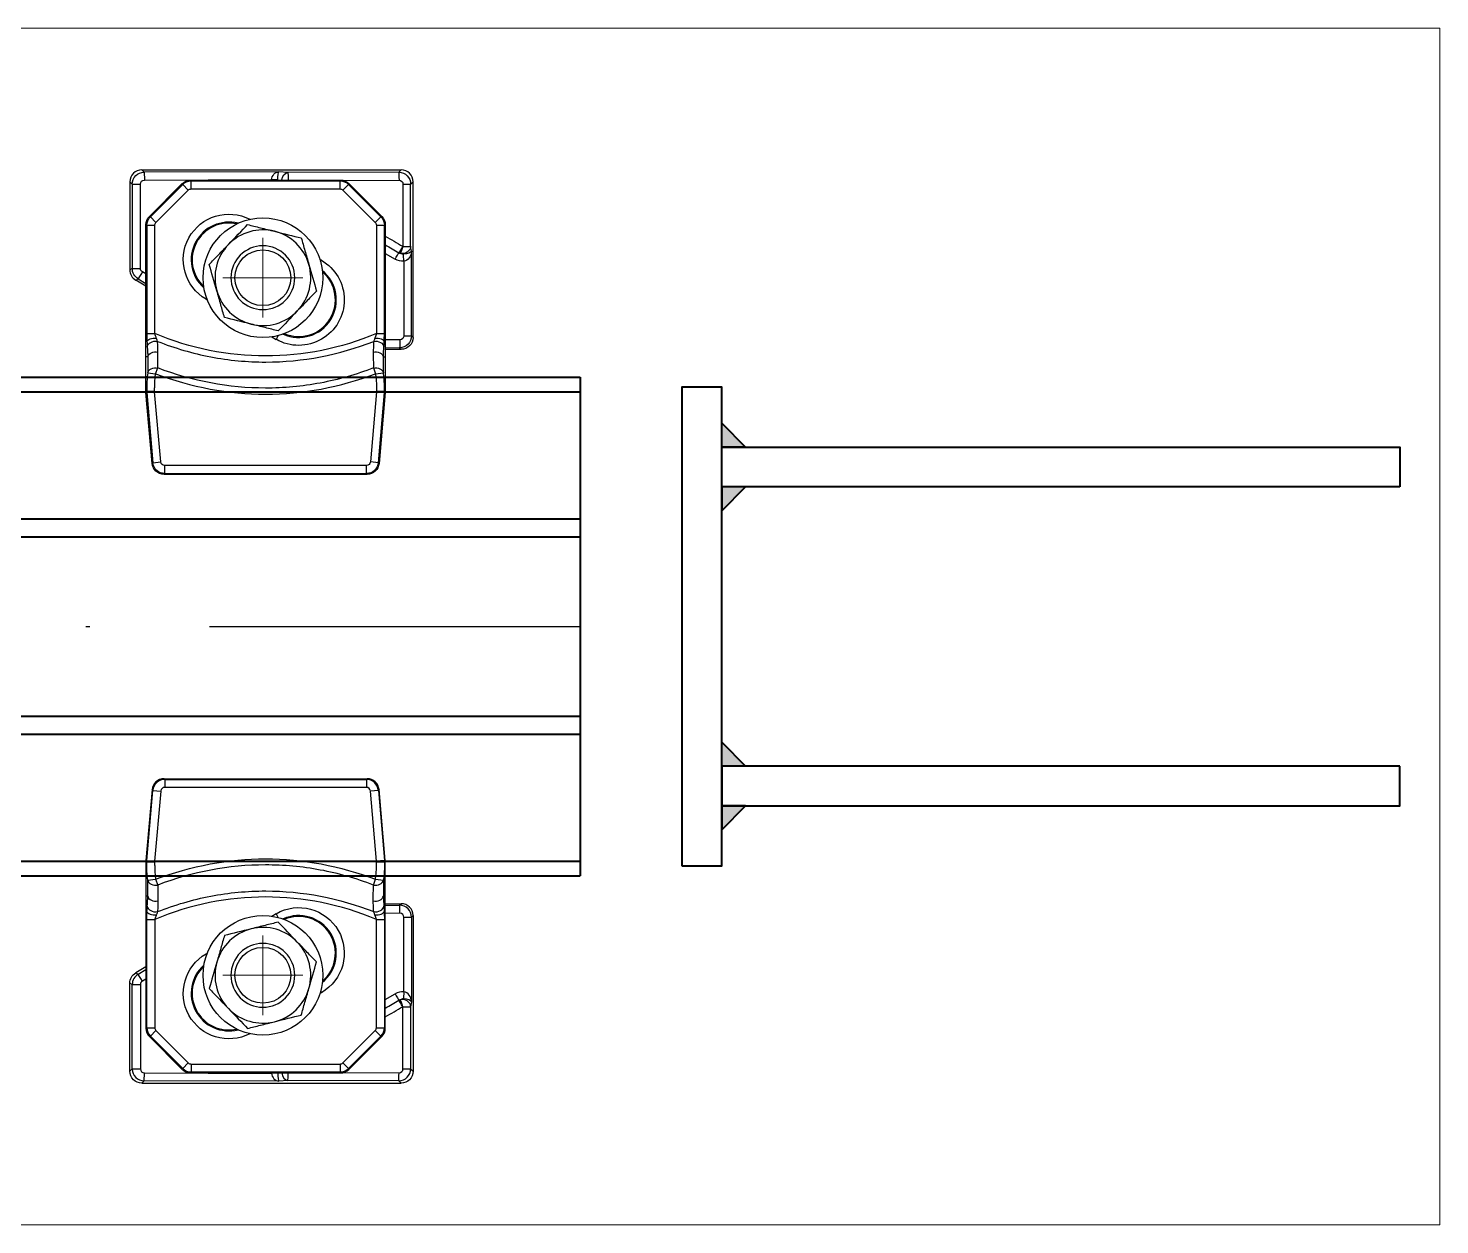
# Model space of a CAD drawing. Header units: centimetres. Extents: x 470464 to 524273, y 49611 to 59074.
# Drawn here: x 489214.36 to 489249.75, y 53542.56 to 53572.56 of the extents above; entities that cross this region are included whole.
import ezdxf

# ---------------------------------------------------------------- set-up
doc = ezdxf.new("R2010")
doc.units = ezdxf.units.CM
doc.header["$MEASUREMENT"] = 0
for name, pattern in [('1244_Aselsan_MIUM_3000$0$ACAD_ISO10W100', [18, 12, -3, 0, -3]), ('ACAD_ISO08W100', [36, 24, -3, 6, -3]), ('CHAIN', [0.3543, 0.2362, -0.0295, 0.0591, -0.0295]), ('XKITLINE00', [0])]:
    doc.linetypes.add(name, pattern=pattern)
for name, color, linetype, lineweight in [('1', 7, 'Continuous', 25), ('AAA_EKSEN', 1, 'ACAD_ISO08W100', 9), ('S-COLS-CONC', 4, 'Continuous', 40)]:
    doc.layers.add(name, color=color, linetype=linetype, lineweight=lineweight)

# ---------------------------------------------------------------- blocks, each defined once
blk = doc.blocks.new('K')
at = {"layer": 'S-COLS-CONC'}
h = blk.add_hatch(color=2, dxfattribs=at)
h.dxf.hatch_style = 1
h.paths.add_polyline_path([(489231.746, 45062.663), (489232.346, 45062.063), (489231.746, 45062.063)])
h = blk.add_hatch(color=2, dxfattribs=at)
h.dxf.hatch_style = 1
h.paths.add_polyline_path([(489232.346, 45061.063), (489231.746, 45061.063), (489231.746, 45060.463)])
h = blk.add_hatch(color=2, dxfattribs=at)
h.dxf.hatch_style = 1
h.paths.add_polyline_path([(489231.746, 45054.663), (489232.346, 45054.063), (489231.746, 45054.063)])
h = blk.add_hatch(color=2, dxfattribs=at)
h.dxf.hatch_style = 1
h.paths.add_polyline_path([(489232.346, 45053.063), (489231.746, 45053.063), (489231.746, 45052.463)])
at = {"color": 2, "linetype": 'XKITLINE00', "lineweight": 0}
for p, q in [((489199.746, 45072.563), (489249.746, 45072.563)), ((489249.746, 45072.563), (489249.746, 45042.563)), ((489199.746, 45042.563), (489249.746, 45042.563)), ((489249.746, 45042.563), (489249.746, 45042.563))]:
    blk.add_line(p, q, dxfattribs=at)
at = {"color": 2, "linetype": '1244_Aselsan_MIUM_3000$0$ACAD_ISO10W100'}
for p, q in [((489128.412, 45057.563), (489228.2, 45057.563)), ((489249.746, 45057.563), (489249.746, 45057.563))]:
    blk.add_line(p, q, dxfattribs=at)
at = {"layer": '1', "color": 2, "linetype": 'Continuous'}
for p, q in [((489217.211, 45069.013), (489223.713, 45069.013)), ((489217.269, 45068.955), (489217.211, 45069.013)), ((489220.645, 45068.965), (489217.269, 45068.955)), ((489220.873, 45068.942), (489220.645, 45068.965)), ((489223.651, 45068.951), (489220.873, 45068.942)), ((489223.713, 45069.013), (489223.651, 45068.951)), ((489216.912, 45068.714), (489216.97, 45068.655)), ((489216.912, 45068.714), (489216.912, 45066.504)), ((489216.97, 45068.655), (489216.971, 45066.538)), ((489217.177, 45066.539), (489217.176, 45068.656)), ((489217.276, 45068.756), (489220.463, 45068.766)), ((489217.402, 45067.843), (489218.226, 45068.668)), ((489218.236, 45068.645), (489217.425, 45067.833)), ((489218.226, 45068.668), (489218.236, 45068.645)), ((489218.377, 45068.504), (489218.236, 45068.645)), ((489218.447, 45068.732), (489218.438, 45068.755)), ((489218.438, 45068.755), (489222.19, 45068.755)), ((489222.181, 45068.732), (489218.447, 45068.732)), ((489218.447, 45068.533), (489218.447, 45068.732)), ((489222.19, 45068.755), (489222.181, 45068.732)), ((489222.181, 45068.533), (489222.181, 45068.732)), ((489222.251, 45068.504), (489222.392, 45068.645)), ((489222.259, 45068.747), (489223.658, 45068.752)), ((489222.392, 45068.645), (489222.402, 45068.668)), ((489223.203, 45067.833), (489222.392, 45068.645)), ((489222.402, 45068.668), (489223.226, 45067.843)), ((489223.758, 45068.652), (489223.758, 45067.094)), ((489223.758, 45068.652), (489223.95, 45068.652)), ((489223.95, 45068.652), (489224.012, 45068.714)), ((489223.95, 45067.094), (489223.95, 45068.652)), ((489224.012, 45064.811), (489224.012, 45068.714)), ((489217.565, 45067.692), (489218.377, 45068.504)), ((489218.447, 45068.533), (489222.181, 45068.533)), ((489222.251, 45068.504), (489223.063, 45067.692)), ((489217.314, 45067.631), (489217.337, 45067.622)), ((489217.314, 45064.709), (489217.314, 45067.631)), ((489217.337, 45067.622), (489217.337, 45064.908)), ((489217.337, 45067.622), (489217.536, 45067.622)), ((489217.425, 45067.833), (489217.402, 45067.843)), ((489217.565, 45067.692), (489217.425, 45067.833)), ((489217.536, 45064.908), (489217.536, 45067.622)), ((489223.063, 45067.692), (489223.203, 45067.833)), ((489223.092, 45067.622), (489223.291, 45067.622)), ((489223.092, 45067.622), (489223.092, 45064.908)), ((489223.226, 45067.843), (489223.203, 45067.833)), ((489223.291, 45067.622), (489223.314, 45067.631)), ((489223.291, 45064.908), (489223.291, 45067.622)), ((489223.314, 45067.631), (489223.314, 45064.709)), ((489223.314, 45066.911), (489223.559, 45066.771)), ((489223.758, 45067.094), (489223.95, 45067.094)), ((489223.973, 45066.976), (489223.95, 45067.094)), ((489223.972, 45064.851), (489223.973, 45066.976)), ((489216.971, 45066.538), (489216.912, 45066.504)), ((489217.314, 45066.402), (489217.227, 45066.453)), ((489221.712, 45066.744), (489221.674, 45066.766)), ((489221.691, 45066.708), (489221.712, 45066.744)), ((489223.781, 45066.72), (489223.78, 45064.852)), ((489217.061, 45066.246), (489217.119, 45066.28)), ((489217.314, 45066.099), (489217.061, 45066.246)), ((489217.119, 45066.28), (489217.314, 45066.166)), ((489218.824, 45065.767), (489218.838, 45065.79)), ((489218.824, 45065.767), (489218.853, 45065.751)), ((489217.341, 45064.709), (489217.314, 45064.709)), ((489217.337, 45064.908), (489217.536, 45064.908)), ((489220.468, 45064.824), (489220.575, 45064.762)), ((489220.629, 45064.857), (489220.575, 45064.762)), ((489223.092, 45064.908), (489223.291, 45064.908)), ((489223.287, 45064.709), (489223.314, 45064.709)), ((489223.68, 45064.753), (489223.314, 45064.754)), ((489224.012, 45064.811), (489223.972, 45064.851)), ((489223.314, 45064.554), (489223.673, 45064.553)), ((489223.314, 45064.513), (489223.713, 45064.513)), ((489223.673, 45064.553), (489223.713, 45064.513)), ((489217.314, 45063.826), (489217.314, 45064.326)), ((489217.36, 45064.321), (489217.314, 45064.326)), ((489217.557, 45063.899), (489217.612, 45064.044)), ((489223.016, 45064.044), (489223.071, 45063.899)), ((489223.268, 45064.321), (489223.314, 45064.326)), ((489223.314, 45064.326), (489223.314, 45063.826)), ((489217.348, 45063.823), (489217.314, 45063.826)), ((489217.359, 45063.92), (489217.348, 45063.823)), ((489217.348, 45063.823), (489217.547, 45063.802)), ((489217.359, 45063.92), (489217.557, 45063.899)), ((489217.547, 45063.802), (489217.557, 45063.899)), ((489223.071, 45063.899), (489223.269, 45063.92)), ((489223.071, 45063.899), (489223.081, 45063.802)), ((489223.081, 45063.802), (489223.28, 45063.823)), ((489223.28, 45063.823), (489223.269, 45063.92)), ((489223.28, 45063.823), (489223.314, 45063.826)), ((489217.471, 45061.651), (489217.315, 45063.432)), ((489217.333, 45063.46), (489217.532, 45063.459)), ((489217.334, 45063.433), (489217.533, 45063.45)), ((489217.334, 45063.433), (489217.488, 45061.67)), ((489217.687, 45061.687), (489217.533, 45063.45)), ((489223.095, 45063.45), (489222.941, 45061.687)), ((489223.294, 45063.433), (489223.095, 45063.45)), ((489223.096, 45063.459), (489223.295, 45063.46)), ((489223.14, 45061.67), (489223.294, 45063.433)), ((489223.313, 45063.432), (489223.157, 45061.651)), ((489217.488, 45061.67), (489217.471, 45061.651)), ((489217.488, 45061.67), (489217.687, 45061.687)), ((489222.842, 45061.596), (489217.786, 45061.596)), ((489217.786, 45061.397), (489217.786, 45061.596)), ((489222.842, 45061.397), (489222.842, 45061.596)), ((489223.14, 45061.67), (489222.941, 45061.687)), ((489223.157, 45061.651), (489223.14, 45061.67)), ((489217.769, 45061.378), (489217.786, 45061.397)), ((489217.769, 45061.378), (489222.859, 45061.378)), ((489217.786, 45061.397), (489222.842, 45061.397)), ((489222.842, 45061.397), (489222.859, 45061.378)), ((489217.769, 45053.747), (489217.786, 45053.728)), ((489217.769, 45053.747), (489222.859, 45053.747)), ((489217.786, 45053.728), (489217.786, 45053.529)), ((489217.786, 45053.728), (489222.842, 45053.728)), ((489222.842, 45053.728), (489222.859, 45053.747)), ((489222.842, 45053.728), (489222.842, 45053.529)), ((489217.471, 45053.474), (489217.315, 45051.693)), ((489217.334, 45051.692), (489217.488, 45053.455)), ((489217.488, 45053.455), (489217.471, 45053.474)), ((489217.488, 45053.455), (489217.687, 45053.438)), ((489217.687, 45053.438), (489217.533, 45051.675)), ((489222.842, 45053.529), (489217.786, 45053.529)), ((489223.14, 45053.455), (489222.941, 45053.438)), ((489223.095, 45051.675), (489222.941, 45053.438)), ((489223.157, 45053.474), (489223.14, 45053.455)), ((489223.14, 45053.455), (489223.294, 45051.692)), ((489223.313, 45051.693), (489223.157, 45053.474)), ((489217.333, 45051.665), (489217.532, 45051.666)), ((489217.334, 45051.692), (489217.533, 45051.675)), ((489223.294, 45051.692), (489223.095, 45051.675)), ((489223.096, 45051.666), (489223.295, 45051.665)), ((489217.348, 45051.303), (489217.314, 45051.299)), ((489217.314, 45051.299), (489217.314, 45050.8)), ((489217.348, 45051.303), (489217.547, 45051.323)), ((489217.359, 45051.205), (489217.348, 45051.303)), ((489217.547, 45051.323), (489217.557, 45051.226)), ((489223.071, 45051.226), (489223.081, 45051.323)), ((489223.081, 45051.323), (489223.28, 45051.303)), ((489223.28, 45051.303), (489223.269, 45051.205)), ((489223.28, 45051.303), (489223.314, 45051.299)), ((489223.314, 45050.8), (489223.314, 45051.299)), ((489217.359, 45051.205), (489217.557, 45051.226)), ((489217.557, 45051.226), (489217.612, 45051.081)), ((489223.016, 45051.081), (489223.071, 45051.226)), ((489223.071, 45051.226), (489223.269, 45051.205)), ((489217.36, 45050.804), (489217.314, 45050.8)), ((489223.268, 45050.804), (489223.314, 45050.8)), ((489223.314, 45050.613), (489223.713, 45050.613)), ((489223.314, 45050.571), (489223.673, 45050.573)), ((489223.673, 45050.573), (489223.713, 45050.613)), ((489217.314, 45050.417), (489217.314, 45047.494)), ((489217.341, 45050.417), (489217.314, 45050.417)), ((489217.337, 45047.503), (489217.337, 45050.217)), ((489217.337, 45050.217), (489217.536, 45050.217)), ((489217.536, 45050.217), (489217.536, 45047.503)), ((489220.468, 45050.301), (489220.575, 45050.363)), ((489220.629, 45050.268), (489220.575, 45050.363)), ((489223.092, 45050.217), (489223.291, 45050.217)), ((489223.092, 45047.503), (489223.092, 45050.217)), ((489223.287, 45050.417), (489223.314, 45050.417)), ((489223.291, 45050.217), (489223.291, 45047.503)), ((489223.314, 45047.494), (489223.314, 45050.417)), ((489223.68, 45050.372), (489223.314, 45050.371)), ((489223.781, 45048.406), (489223.78, 45050.273)), ((489224.012, 45050.314), (489223.972, 45050.274)), ((489223.972, 45050.274), (489223.973, 45048.149)), ((489224.012, 45050.314), (489224.012, 45046.411)), ((489218.824, 45049.358), (489218.853, 45049.374)), ((489218.824, 45049.358), (489218.838, 45049.335)), ((489217.314, 45049.026), (489217.061, 45048.879)), ((489217.061, 45048.879), (489217.119, 45048.845)), ((489217.119, 45048.845), (489217.314, 45048.959)), ((489216.971, 45048.587), (489216.912, 45048.621)), ((489216.912, 45046.411), (489216.912, 45048.621)), ((489216.97, 45046.47), (489216.971, 45048.587)), ((489217.177, 45048.586), (489217.176, 45046.469)), ((489217.314, 45048.723), (489217.227, 45048.672)), ((489221.691, 45048.418), (489221.712, 45048.381)), ((489221.712, 45048.381), (489221.674, 45048.359)), ((489223.314, 45048.214), (489223.559, 45048.354)), ((489223.973, 45048.149), (489223.95, 45048.031)), ((489223.758, 45048.031), (489223.95, 45048.031)), ((489223.758, 45046.473), (489223.758, 45048.031)), ((489223.95, 45048.031), (489223.95, 45046.473)), ((489217.314, 45047.494), (489217.337, 45047.503)), ((489217.337, 45047.503), (489217.536, 45047.503)), ((489217.565, 45047.433), (489217.425, 45047.292)), ((489217.565, 45047.433), (489218.377, 45046.621)), ((489222.251, 45046.621), (489223.063, 45047.433)), ((489223.063, 45047.433), (489223.203, 45047.292)), ((489223.092, 45047.503), (489223.291, 45047.503)), ((489223.291, 45047.503), (489223.314, 45047.494)), ((489217.425, 45047.292), (489217.402, 45047.282)), ((489217.402, 45047.282), (489218.226, 45046.458)), ((489218.236, 45046.48), (489217.425, 45047.292)), ((489223.203, 45047.292), (489222.392, 45046.48)), ((489222.402, 45046.458), (489223.226, 45047.282)), ((489223.226, 45047.282), (489223.203, 45047.292)), ((489216.912, 45046.411), (489216.97, 45046.47)), ((489217.276, 45046.369), (489220.463, 45046.359)), ((489218.226, 45046.457), (489218.236, 45046.48)), ((489218.377, 45046.621), (489218.236, 45046.48)), ((489218.447, 45046.393), (489218.438, 45046.37)), ((489218.438, 45046.37), (489222.19, 45046.37)), ((489218.447, 45046.592), (489222.181, 45046.592)), ((489218.447, 45046.592), (489218.447, 45046.393)), ((489222.181, 45046.393), (489218.447, 45046.393)), ((489222.181, 45046.592), (489222.181, 45046.393)), ((489222.19, 45046.37), (489222.181, 45046.393)), ((489222.251, 45046.621), (489222.392, 45046.48)), ((489222.259, 45046.378), (489223.658, 45046.374)), ((489222.392, 45046.48), (489222.402, 45046.457)), ((489223.758, 45046.473), (489223.95, 45046.473)), ((489223.95, 45046.473), (489224.012, 45046.411)), ((489217.269, 45046.171), (489217.211, 45046.113)), ((489217.211, 45046.113), (489223.713, 45046.113)), ((489220.645, 45046.16), (489217.269, 45046.171)), ((489220.873, 45046.183), (489220.645, 45046.16)), ((489223.651, 45046.174), (489220.873, 45046.183)), ((489223.713, 45046.113), (489223.651, 45046.174))]:
    blk.add_line(p, q, dxfattribs=at)
for centre, radius in [((489220.246, 45066.307), 1.5), ((489220.246, 45066.307), 0.7), ((489220.246, 45048.818), 1.5), ((489220.246, 45048.818), 0.7)]:
    blk.add_circle(centre, radius, dxfattribs=at)
at = {"layer": '1', "color": 2, "linetype": 'Continuous', "extrusion": (0, 0, -1)}
for centre in [(-489220.246, 45066.307), (-489220.246, 45048.818)]:
    blk.add_circle(centre, 0.8, dxfattribs=at)
for centre, start, end in [((-489219.393, 45066.758), 299.8539, 117.4717), ((-489221.144, 45065.753), 119.8539, 299.8539), ((-489221.144, 45049.372), 60.1461, 240.1461), ((-489219.393, 45048.367), 242.5283, 60.1461)]:
    blk.add_arc(centre, 1.142, start, end, dxfattribs=at)
at = {"layer": '1', "color": 2, "linetype": 'Continuous'}
for centre, radius, start, end in [((489219.393, 45066.758), 0.943, 75.8258, 228.463), ((489219.393, 45066.758), 0.92, 77.6089, 226.677), ((489220.246, 45066.307), 1.2, 76, 136), ((489220.246, 45066.307), 1.2, 16, 76), ((489220.246, 45066.307), 1.2, 136, 196), ((489221.144, 45065.753), 0.943, 245.4674, 51.1742), ((489221.144, 45065.753), 0.92, 246.9271, 49.7145), ((489220.246, 45066.307), 1.2, 316, 16), ((489220.246, 45066.307), 1.2, 196, 256), ((489220.246, 45066.307), 1.2, 256, 316), ((489221.144, 45049.372), 0.943, 308.8258, 114.5326), ((489221.144, 45049.372), 0.92, 310.2855, 113.0729), ((489220.246, 45048.818), 1.2, 104, 164), ((489220.246, 45048.818), 1.2, 44, 104), ((489220.246, 45048.818), 1.2, 344, 44), ((489220.246, 45048.818), 1.2, 164, 224), ((489219.393, 45048.367), 0.943, 131.537, 284.1742), ((489219.393, 45048.367), 0.92, 133.323, 282.3911), ((489220.246, 45048.818), 1.2, 284, 344), ((489220.246, 45048.818), 1.2, 224, 284)]:
    blk.add_arc(centre, radius, start, end, dxfattribs=at)
for centre, major_axis, ratio, start_param, end_param in [((489217.213, 45068.711), (-0.214, 0.214), 0.992433, 5.501585, 7.064785), ((489223.711, 45068.711), (-0.214, -0.214), 0.992433, 2.359993, 3.923193), ((489217.213, 45066.506), (-0.261, -0.15), 0.994945, 5.763279, 6.803091), ((489220.314, 45072.456), (0, -9.067), 0.918737, 5.945855, 6.620515), ((489217.77, 45053.446), (-0.204, 0.222), 0.995811, 5.544902, 7.021469), ((489217.787, 45053.429), (-0.221, -0.203), 0.997694, 3.974105, 5.450673), ((489222.841, 45053.429), (-0.221, 0.203), 0.997694, 3.974105, 5.450673), ((489222.858, 45053.446), (-0.204, -0.222), 0.995811, 2.403309, 3.879876), ((489217.787, 45053.429), (0.068, -0.0742), 0.993033, 2.403309, 3.879876), ((489222.841, 45053.429), (-0.068, -0.0742), 0.993033, 2.403309, 3.879876), ((489217.557, 45051.226), (-0.2, -0.001), 0.752836, 0.132804, 1.847295), ((489220.314, 45042.376), (0, 8.405), 0.918737, 5.915201, 6.65117), ((489223.071, 45051.226), (-0.2, 0.001), 0.752836, 1.294298, 3.008789), ((489217.547, 45050.557), (-0.199, 0.014), 0.74106, 0.130215, 1.915333), ((489217.559, 45050.825), (-0.2, -0.001), 0.752479, 0.132721, 1.852962), ((489223.069, 45050.825), (-0.2, 0.001), 0.752479, 1.288631, 3.008872), ((489223.081, 45050.557), (-0.199, -0.014), 0.74106, 1.22626, 3.011378), ((489223.673, 45050.373), (-0.001, 0.2), 0.034627, 4.708031, 6.195866), ((489223.672, 45050.273), (-0.267, 0.138), 0.998031, 3.623062, 5.186262), ((489223.711, 45050.311), (-0.214, -0.214), 0.992433, 2.359993, 3.923193), ((489217.54, 45050.417), (-0.2, 0.008), 0.422896, 0.096328, 1.761115), ((489223.088, 45050.417), (-0.2, -0.008), 0.422896, 1.380478, 3.045264), ((489223.679, 45050.272), (-0.0819, -0.0592), 0.989251, 2.52068, 4.08388), ((489223.773, 45050.274), (0.2, 0), 0.004269, 4.747034, 6.195918), ((489217.27, 45048.586), (-0.128, -0.271), 0.997202, 4.110755, 5.150568), ((489217.22, 45048.673), (-0.101, 0.173), 0.027764, 4.691233, 6.195885), ((489217.17, 45048.587), (-0.2, 0), 0.004243, 0.087267, 1.605444), ((489217.277, 45048.586), (-0.0667, 0.0748), 0.997721, 6.084759, 7.124571), ((489223.732, 45047.968), (-0.115, -0.426), 0.905428, 3.310168, 3.875491), ((489170.503, 45018.006), (-148.546, -84.96), 0.001169, 1.933599, 1.936064), ((489223.566, 45048.353), (-0.099, 0.174), 0.027964, 1.549906, 2.758993), ((489223.746, 45048.029), (-0.099, 0.174), 0.030283, 4.695034, 5.900559), ((489223.739, 45047.967), (-0.061, -0.253), 0.768803, 3.289543, 3.701099), ((489223.751, 45048.031), (-0.196, 0.038), 0.907507, 3.350606, 5.211047), ((489223.751, 45048.031), (-0.071, 0.187), 0.032625, 4.699988, 5.905162), ((489223.788, 45048.405), (0.016, 0.199), 0.034866, 1.569261, 2.70958), ((489223.774, 45048.149), (-0.201, 0.012), 0.369521, 3.302192, 4.751077), ((489223.774, 45048.149), (-0.042, 0.256), 0.76271, 4.58737, 6.036255), ((489170.509, 45018.005), (-148.541, -84.962), 0.002337, 1.9329, 1.936067), ((489217.615, 45047.494), (-0.278, -0.115), 0.997326, 5.892062, 6.674309), ((489217.637, 45047.504), (-0.115, 0.277), 0.998522, 1.179673, 1.96192), ((489217.637, 45047.504), (-0.0928, -0.0384), 0.995546, 5.892062, 6.674309), ((489222.991, 45047.504), (0.0928, -0.0384), 0.995546, 5.892062, 6.674309), ((489222.991, 45047.504), (-0.115, -0.277), 0.998522, 1.179673, 1.96192), ((489223.013, 45047.494), (-0.278, 0.115), 0.997326, 2.750469, 3.532716), ((489217.169, 45046.47), (-0.2, 0), 0.004243, 0.087267, 1.605444), ((489217.269, 45046.47), (-0.175, 0.243), 0.996422, 0.949848, 2.513048), ((489217.276, 45046.469), (-0.0469, -0.0889), 0.994028, 5.200197, 6.763397), ((489217.269, 45046.37), (-0.001, -0.2), 0.034652, 0.087319, 1.566648), ((489218.439, 45046.671), (-0.115, -0.278), 0.997326, 5.892062, 6.674309), ((489218.448, 45046.693), (-0.277, 0.115), 0.998522, 1.179673, 1.96192), ((489218.448, 45046.693), (0.0384, 0.0928), 0.995546, 2.750469, 3.532716), ((489220.981, 45046.394), (-0.516, -0.056), 0.770786, 6.203754, 6.230389), ((489220.47, 45046.358), (-0.2, -0.008), 0.005639, 3.866293, 4.746837), ((489220.645, 45046.36), (-0.076, 0.188), 0.878606, 1.230281, 2.70961), ((489220.645, 45046.36), (-0.003, 0.201), 0.124494, 1.540952, 3.020281), ((489220.873, 45046.382), (0.02, -0.199), 0.74823, 4.69971, 6.151435), ((489220.873, 45046.382), (0.001, 0.2), 0.034899, 3.228912, 4.651252), ((489222.18, 45046.693), (0.0384, -0.0928), 0.995546, 5.892062, 6.674309), ((489222.18, 45046.693), (-0.277, -0.115), 0.998522, 1.179673, 1.96192), ((489222.189, 45046.671), (-0.115, 0.278), 0.997326, 2.750469, 3.532716), ((489223.65, 45046.474), (-0.266, -0.139), 0.998207, 1.09196, 2.65516), ((489223.651, 45046.374), (0.001, 0.2), 0.034899, 3.228912, 4.712496), ((489223.657, 45046.474), (-0.0807, 0.0609), 0.988978, 2.219923, 3.783123)]:
    blk.add_ellipse(centre, major_axis=major_axis, ratio=ratio, start_param=start_param, end_param=end_param, dxfattribs=at)
at = {"layer": '1', "color": 2, "linetype": 'Continuous', "extrusion": (0, 0, -1)}
for centre, major_axis, ratio, start_param, end_param in [((489217.269, 45068.655), (-0.175, -0.243), 0.996422, 0.949848, 2.513048), ((489217.269, 45068.755), (-0.001, 0.2), 0.034652, 0.087319, 1.566648), ((489220.645, 45068.766), (-0.076, -0.188), 0.878606, 1.230281, 2.70961), ((489220.645, 45068.766), (-0.003, -0.201), 0.124494, 1.540952, 3.020281), ((489220.873, 45068.743), (0.02, 0.199), 0.74823, 4.69971, 6.151435), ((489220.873, 45068.743), (0.001, -0.2), 0.034899, 3.228912, 4.651252), ((489223.65, 45068.651), (-0.266, 0.139), 0.998207, 1.09196, 2.65516), ((489223.651, 45068.752), (0.001, -0.2), 0.034899, 3.228912, 4.712496), ((489217.169, 45068.655), (-0.2, 0), 0.004243, 0.087267, 1.605444), ((489217.276, 45068.656), (-0.0469, 0.0889), 0.994028, 5.200197, 6.763397), ((489218.439, 45068.455), (-0.115, 0.278), 0.997326, 5.892062, 6.674309), ((489218.448, 45068.433), (-0.277, -0.115), 0.998522, 1.179673, 1.96192), ((489220.47, 45068.767), (-0.2, 0.008), 0.005639, 3.866293, 4.746837), ((489220.981, 45068.731), (-0.516, 0.056), 0.770786, 6.203754, 6.230389), ((489222.18, 45068.433), (-0.277, 0.115), 0.998522, 1.179673, 1.96192), ((489222.189, 45068.455), (-0.115, -0.278), 0.997326, 2.750469, 3.532716), ((489223.657, 45068.651), (-0.0807, -0.0609), 0.988978, 2.219923, 3.783123), ((489218.448, 45068.433), (0.0384, -0.0928), 0.995546, 2.750469, 3.532716), ((489222.18, 45068.433), (0.0384, 0.0928), 0.995546, 5.892062, 6.674309), ((489217.615, 45067.631), (-0.278, 0.115), 0.997326, 5.892062, 6.674309), ((489217.637, 45067.622), (-0.115, -0.277), 0.998522, 1.179673, 1.96192), ((489217.637, 45067.622), (-0.0928, 0.0384), 0.995546, 5.892062, 6.674309), ((489222.991, 45067.622), (0.0928, 0.0384), 0.995546, 5.892062, 6.674309), ((489222.991, 45067.622), (-0.115, 0.277), 0.998522, 1.179673, 1.96192), ((489223.013, 45067.631), (-0.278, -0.115), 0.997326, 2.750469, 3.532716), ((489170.509, 45097.12), (-148.541, 84.962), 0.002337, 1.9329, 1.936067), ((489170.503, 45097.119), (-148.546, 84.96), 0.001169, 1.933599, 1.936064), ((489223.566, 45066.772), (-0.099, -0.174), 0.027964, 1.549906, 2.758993), ((489223.746, 45067.096), (-0.099, -0.174), 0.030283, 4.695034, 5.900559), ((489223.751, 45067.094), (-0.196, -0.038), 0.907507, 3.350606, 5.211047), ((489223.751, 45067.094), (-0.071, -0.187), 0.032625, 4.699988, 5.905162), ((489223.739, 45067.158), (-0.061, 0.253), 0.768803, 3.289543, 3.701099), ((489223.774, 45066.976), (-0.201, -0.012), 0.369521, 3.302192, 4.751077), ((489223.788, 45066.72), (0.016, -0.199), 0.034866, 1.569261, 2.70958), ((489223.774, 45066.976), (-0.042, -0.256), 0.76271, 4.58737, 6.036255), ((489217.17, 45066.538), (-0.2, 0), 0.004243, 0.087267, 1.605444), ((489217.27, 45066.539), (-0.128, 0.271), 0.997202, 4.110755, 5.150568), ((489217.22, 45066.452), (-0.101, -0.173), 0.027764, 4.691233, 6.195885), ((489217.277, 45066.54), (-0.0667, -0.0748), 0.997721, 6.084759, 7.124571), ((489223.732, 45067.157), (-0.115, 0.426), 0.905428, 3.310168, 3.875491), ((489217.54, 45064.709), (-0.2, -0.008), 0.422896, 0.096328, 1.761115), ((489217.547, 45064.568), (-0.199, -0.014), 0.74106, 0.130215, 1.915333), ((489220.314, 45072.75), (0, -8.405), 0.918737, 5.915201, 6.65117), ((489223.081, 45064.568), (-0.199, 0.014), 0.74106, 1.22626, 3.011378), ((489223.088, 45064.709), (-0.2, 0.008), 0.422896, 1.380478, 3.045264), ((489223.672, 45064.852), (-0.267, -0.138), 0.998031, 3.623062, 5.186262), ((489223.673, 45064.752), (-0.001, -0.2), 0.034627, 4.708031, 6.195866), ((489223.679, 45064.853), (-0.0819, 0.0592), 0.989251, 2.52068, 4.08388), ((489223.711, 45064.814), (-0.214, 0.214), 0.992433, 2.359993, 3.923193), ((489223.773, 45064.851), (0.2, 0), 0.004269, 4.747034, 6.195918), ((489217.559, 45064.3), (-0.2, 0.001), 0.752479, 0.132721, 1.852962), ((489223.069, 45064.3), (-0.2, -0.001), 0.752479, 1.288631, 3.008872), ((489217.557, 45063.899), (-0.2, 0.001), 0.752836, 0.132804, 1.847295), ((489223.071, 45063.899), (-0.2, -0.001), 0.752836, 1.294298, 3.008789), ((489217.77, 45061.679), (-0.204, -0.222), 0.995811, 5.544902, 7.021469), ((489217.787, 45061.697), (-0.221, 0.203), 0.997694, 3.974105, 5.450673), ((489217.787, 45061.697), (0.068, 0.0742), 0.993033, 2.403309, 3.879876), ((489222.841, 45061.697), (-0.068, 0.0742), 0.993033, 2.403309, 3.879876), ((489222.841, 45061.697), (-0.221, -0.203), 0.997694, 3.974105, 5.450673), ((489222.858, 45061.679), (-0.204, 0.222), 0.995811, 2.403309, 3.879876), ((489220.314, 45042.669), (0, 9.067), 0.918737, 5.945855, 6.620515), ((489217.213, 45048.619), (-0.261, 0.15), 0.994945, 5.763279, 6.803091), ((489217.213, 45046.414), (-0.214, -0.214), 0.992433, 5.501585, 7.064785), ((489223.711, 45046.414), (-0.214, 0.214), 0.992433, 2.359993, 3.923193)]:
    blk.add_ellipse(centre, major_axis=major_axis, ratio=ratio, start_param=start_param, end_param=end_param, dxfattribs=at)
at = {"layer": '1', "color": 2, "linetype": 'Continuous'}
for points, weights in [([(489218.226, 45068.668), (489218.226, 45068.668), (489218.226, 45068.668)], [0.500000032004, 0.499999967996, 0.500000032004]), ([(489218.438, 45068.755), (489218.438, 45068.755), (489218.438, 45068.755)], [0.500000031722, 0.499999968278, 0.500000031722]), ([(489222.19, 45068.755), (489222.19, 45068.755), (489222.19, 45068.755)], [0.500000031229, 0.499999968771, 0.500000031229]), ([(489222.402, 45068.668), (489222.402, 45068.668), (489222.402, 45068.668)], [0.500000031836, 0.499999968164, 0.500000031836]), ([(489217.314, 45067.631), (489217.314, 45067.631), (489217.314, 45067.631)], [0.500000031564, 0.499999968436, 0.500000031564]), ([(489217.402, 45067.843), (489217.402, 45067.843), (489217.402, 45067.843)], [0.500000032286, 0.499999967714, 0.500000032286]), ([(489223.226, 45067.843), (489223.226, 45067.843), (489223.226, 45067.843)], [0.500000031966, 0.499999968034, 0.500000031966]), ([(489223.314, 45067.631), (489223.314, 45067.631), (489223.314, 45067.631)], [0.500000031519, 0.499999968481, 0.500000031519]), ([(489217.471, 45061.651), (489217.471, 45061.651), (489217.471, 45061.651)], [0.500000154951, 0.499999845049, 0.500000154951]), ([(489223.157, 45061.651), (489223.157, 45061.651), (489223.157, 45061.651)], [0.500000154962, 0.499999845038, 0.500000154962]), ([(489217.769, 45061.378), (489217.769, 45061.378), (489217.769, 45061.378)], [0.500000154953, 0.499999845047, 0.500000154953]), ([(489222.859, 45061.378), (489222.859, 45061.378), (489222.859, 45061.378)], [0.500000154938, 0.499999845062, 0.500000154938]), ([(489217.769, 45053.747), (489217.769, 45053.747), (489217.769, 45053.747)], [0.500000154953, 0.499999845047, 0.500000154953]), ([(489222.859, 45053.747), (489222.859, 45053.747), (489222.859, 45053.747)], [0.500000154938, 0.499999845062, 0.500000154938]), ([(489217.471, 45053.474), (489217.471, 45053.474), (489217.471, 45053.474)], [0.500000154951, 0.499999845049, 0.500000154951]), ([(489223.157, 45053.474), (489223.157, 45053.474), (489223.157, 45053.474)], [0.500000154962, 0.499999845038, 0.500000154962]), ([(489217.314, 45047.494), (489217.314, 45047.494), (489217.314, 45047.494)], [0.500000031564, 0.499999968436, 0.500000031564]), ([(489223.314, 45047.494), (489223.314, 45047.494), (489223.314, 45047.494)], [0.500000031519, 0.499999968481, 0.500000031519]), ([(489217.402, 45047.282), (489217.402, 45047.282), (489217.402, 45047.282)], [0.500000032286, 0.499999967714, 0.500000032286]), ([(489223.226, 45047.282), (489223.226, 45047.282), (489223.226, 45047.282)], [0.500000031966, 0.499999968034, 0.500000031966]), ([(489218.226, 45046.458), (489218.226, 45046.458), (489218.226, 45046.457)], [0.500000032004, 0.499999967996, 0.500000032004]), ([(489218.438, 45046.37), (489218.438, 45046.37), (489218.438, 45046.37)], [0.500000031722, 0.499999968278, 0.500000031722]), ([(489222.19, 45046.37), (489222.19, 45046.37), (489222.19, 45046.37)], [0.500000031229, 0.499999968771, 0.500000031229]), ([(489222.402, 45046.457), (489222.402, 45046.458), (489222.402, 45046.458)], [0.500000031836, 0.499999968164, 0.500000031836])]:
    blk.add_rational_spline(points, weights, degree=2, dxfattribs=at)
for points in [[(489219.382, 45067.141), (489219.551, 45067.315), (489219.714, 45067.485), (489219.864, 45067.639)], [(489220.536, 45067.472), (489220.771, 45067.413), (489221, 45067.356), (489221.208, 45067.304)], [(489223.656, 45066.934), (489223.666, 45066.928), (489223.677, 45066.923), (489223.687, 45066.919)], [(489223.758, 45067.094), (489223.756, 45067.094), (489223.755, 45067.095), (489223.753, 45067.096)], [(489219.092, 45065.977), (489219.025, 45066.209), (489218.96, 45066.436), (489218.901, 45066.642)], [(489221.399, 45066.638), (489221.466, 45066.405), (489221.531, 45066.179), (489221.59, 45065.972)], [(489221.109, 45065.474), (489220.941, 45065.3), (489220.777, 45065.13), (489220.628, 45064.975)], [(489219.955, 45065.143), (489219.721, 45065.201), (489219.492, 45065.259), (489219.283, 45065.311)], [(489223.287, 45064.709), (489223.29, 45064.771), (489223.291, 45064.838), (489223.291, 45064.908)], [(489217.36, 45064.321), (489217.36, 45064.187), (489217.359, 45064.054), (489217.359, 45063.92)], [(489223.269, 45063.92), (489223.269, 45064.054), (489223.268, 45064.187), (489223.268, 45064.321)], [(489217.333, 45063.46), (489217.327, 45063.46), (489217.32, 45063.459), (489217.314, 45063.459)], [(489217.314, 45063.459), (489217.314, 45063.459), (489217.314, 45063.459), (489217.314, 45063.458)], [(489217.314, 45063.458), (489217.314, 45063.45), (489217.314, 45063.441), (489217.315, 45063.433)], [(489217.315, 45063.433), (489217.315, 45063.432), (489217.315, 45063.432), (489217.315, 45063.432)], [(489217.333, 45063.46), (489217.333, 45063.451), (489217.333, 45063.442), (489217.334, 45063.433)], [(489217.533, 45063.45), (489217.532, 45063.453), (489217.532, 45063.456), (489217.532, 45063.459)], [(489223.096, 45063.459), (489223.096, 45063.456), (489223.096, 45063.453), (489223.095, 45063.45)], [(489223.294, 45063.433), (489223.295, 45063.442), (489223.295, 45063.451), (489223.295, 45063.46)], [(489223.294, 45063.433), (489223.3, 45063.433), (489223.307, 45063.432), (489223.313, 45063.432)], [(489223.314, 45063.459), (489223.308, 45063.459), (489223.301, 45063.46), (489223.295, 45063.46)], [(489223.313, 45063.433), (489223.314, 45063.441), (489223.314, 45063.45), (489223.314, 45063.458)], [(489223.313, 45063.432), (489223.313, 45063.432), (489223.313, 45063.432), (489223.313, 45063.433)], [(489223.314, 45063.458), (489223.314, 45063.459), (489223.314, 45063.459), (489223.314, 45063.459)], [(489217.314, 45051.667), (489217.314, 45051.676), (489217.314, 45051.684), (489217.315, 45051.693)], [(489217.314, 45051.666), (489217.314, 45051.666), (489217.314, 45051.667), (489217.314, 45051.667)], [(489217.333, 45051.665), (489217.327, 45051.665), (489217.32, 45051.666), (489217.314, 45051.666)], [(489217.315, 45051.693), (489217.315, 45051.693), (489217.315, 45051.693), (489217.315, 45051.693)], [(489217.333, 45051.665), (489217.333, 45051.674), (489217.333, 45051.683), (489217.334, 45051.692)], [(489217.533, 45051.675), (489217.532, 45051.672), (489217.532, 45051.669), (489217.532, 45051.666)], [(489223.096, 45051.666), (489223.096, 45051.669), (489223.096, 45051.672), (489223.095, 45051.675)], [(489223.294, 45051.692), (489223.3, 45051.692), (489223.307, 45051.693), (489223.313, 45051.693)], [(489223.294, 45051.692), (489223.295, 45051.683), (489223.295, 45051.674), (489223.295, 45051.665)], [(489223.314, 45051.666), (489223.308, 45051.666), (489223.301, 45051.665), (489223.295, 45051.665)], [(489223.313, 45051.693), (489223.314, 45051.684), (489223.314, 45051.676), (489223.314, 45051.667)], [(489223.313, 45051.693), (489223.313, 45051.693), (489223.313, 45051.693), (489223.313, 45051.693)], [(489223.314, 45051.667), (489223.314, 45051.667), (489223.314, 45051.666), (489223.314, 45051.666)], [(489217.36, 45050.804), (489217.36, 45050.938), (489217.359, 45051.072), (489217.359, 45051.205)], [(489223.269, 45051.205), (489223.269, 45051.072), (489223.268, 45050.938), (489223.268, 45050.804)], [(489223.287, 45050.417), (489223.29, 45050.354), (489223.291, 45050.287), (489223.291, 45050.217)], [(489219.955, 45049.982), (489219.721, 45049.924), (489219.492, 45049.867), (489219.283, 45049.815)], [(489221.109, 45049.651), (489220.941, 45049.826), (489220.777, 45049.995), (489220.628, 45050.15)], [(489219.092, 45049.149), (489219.025, 45048.916), (489218.96, 45048.689), (489218.901, 45048.483)], [(489221.399, 45048.487), (489221.466, 45048.72), (489221.531, 45048.946), (489221.59, 45049.153)], [(489223.656, 45048.191), (489223.666, 45048.197), (489223.677, 45048.202), (489223.687, 45048.206)], [(489219.382, 45047.984), (489219.551, 45047.81), (489219.714, 45047.641), (489219.864, 45047.486)], [(489220.536, 45047.654), (489220.771, 45047.712), (489221, 45047.769), (489221.208, 45047.821)], [(489223.758, 45048.031), (489223.756, 45048.031), (489223.755, 45048.03), (489223.753, 45048.029)]]:
    blk.add_open_spline(points, degree=3, dxfattribs=at)
for points, knots in [([(489219.864, 45067.639), (489219.968, 45067.613), (489220.075, 45067.586), (489220.299, 45067.531), (489220.418, 45067.501), (489220.536, 45067.472)], [0, 0, 0, 0, 0.5, 0.5, 1, 1, 1, 1]), ([(489221.208, 45067.304), (489221.238, 45067.201), (489221.268, 45067.094), (489221.332, 45066.873), (489221.366, 45066.755), (489221.399, 45066.638)], [0, 0, 0, 0, 0.5, 0.5, 1, 1, 1, 1]), ([(489218.901, 45066.642), (489218.976, 45066.72), (489219.053, 45066.799), (489219.213, 45066.965), (489219.298, 45067.053), (489219.382, 45067.141)], [0, 0, 0, 0, 0.5, 0.5, 1, 1, 1, 1]), ([(489219.283, 45065.311), (489219.253, 45065.414), (489219.223, 45065.52), (489219.16, 45065.741), (489219.126, 45065.859), (489219.092, 45065.977)], [0, 0, 0, 0, 0.5, 0.5, 1, 1, 1, 1]), ([(489221.59, 45065.972), (489221.515, 45065.895), (489221.439, 45065.815), (489221.279, 45065.65), (489221.193, 45065.561), (489221.109, 45065.474)], [0, 0, 0, 0, 0.5, 0.5, 1, 1, 1, 1]), ([(489220.628, 45064.975), (489220.523, 45065.001), (489220.416, 45065.028), (489220.193, 45065.084), (489220.074, 45065.113), (489219.955, 45065.143)], [0, 0, 0, 0, 0.5, 0.5, 1, 1, 1, 1]), ([(489217.314, 45064.326), (489217.314, 45064.351), (489217.314, 45064.401), (489217.314, 45064.496), (489217.314, 45064.599), (489217.314, 45064.672), (489217.314, 45064.709)], [0, 0, 0, 0, 0.25, 0.5, 0.749999, 1, 1, 1, 1]), ([(489217.337, 45064.908), (489217.337, 45064.889), (489217.337, 45064.871), (489217.337, 45064.853), (489217.338, 45064.803), (489217.339, 45064.754), (489217.341, 45064.709)], [0, 0, 0, 0, 0.267342, 0.267342, 0.267342, 1, 1, 1, 1]), ([(489217.341, 45064.709), (489217.341, 45064.709), (489217.341, 45064.709), (489217.343, 45064.666), (489217.345, 45064.626), (489217.347, 45064.586), (489217.348, 45064.579), (489217.348, 45064.573)], [0, 0, 0, 0, 0.000035, 0.000035, 0.836112, 0.836112, 1, 1, 1, 1]), ([(489217.575, 45064.793), (489217.565, 45064.819), (489217.556, 45064.846), (489217.547, 45064.874), (489217.547, 45064.875), (489217.543, 45064.887), (489217.54, 45064.897), (489217.536, 45064.908)], [0, 0, 0, 0, 0.704482, 0.704482, 0.731136, 0.731136, 1, 1, 1, 1]), ([(489217.605, 45064.712), (489217.597, 45064.732), (489217.588, 45064.756), (489217.577, 45064.785), (489217.576, 45064.789), (489217.575, 45064.793)], [0, 0, 0, 0, 0.864692, 0.864692, 1, 1, 1, 1]), ([(489217.605, 45064.712), (489218.037, 45064.541), (489218.483, 45064.411), (489219.393, 45064.236), (489219.857, 45064.193), (489221.235, 45064.193), (489222.16, 45064.371), (489223.023, 45064.712)], [0, 0, 0, 0, 0.25, 0.25, 0.5, 0.5, 1, 1, 1, 1]), ([(489217.615, 45064.444), (489217.615, 45064.482), (489217.614, 45064.519), (489217.612, 45064.595), (489217.61, 45064.633), (489217.607, 45064.685), (489217.606, 45064.698), (489217.605, 45064.712)], [0, 0, 0, 0, 0.423047, 0.423047, 0.845832, 0.845832, 1, 1, 1, 1]), ([(489223.023, 45064.712), (489223.02, 45064.667), (489223.018, 45064.622), (489223.014, 45064.533), (489223.013, 45064.488), (489223.013, 45064.444)], [0, 0, 0, 0, 0.500153, 0.500153, 1, 1, 1, 1]), ([(489223.053, 45064.793), (489223.044, 45064.768), (489223.035, 45064.743), (489223.026, 45064.719), (489223.025, 45064.715), (489223.023, 45064.712)], [0, 0, 0, 0, 0.863107, 0.863107, 1, 1, 1, 1]), ([(489223.092, 45064.908), (489223.081, 45064.874), (489223.07, 45064.84), (489223.057, 45064.804), (489223.055, 45064.798), (489223.053, 45064.793)], [0, 0, 0, 0, 0.858601, 0.858601, 1, 1, 1, 1]), ([(489223.28, 45064.573), (489223.282, 45064.604), (489223.284, 45064.642), (489223.286, 45064.692), (489223.287, 45064.7), (489223.287, 45064.709), (489223.287, 45064.709), (489223.287, 45064.709)], [0, 0, 0, 0, 0.836069, 0.836069, 0.999965, 0.999965, 1, 1, 1, 1]), ([(489223.314, 45064.709), (489223.314, 45064.672), (489223.314, 45064.599), (489223.314, 45064.496), (489223.314, 45064.401), (489223.314, 45064.351), (489223.314, 45064.326)], [0, 0, 0, 0, 0.250001, 0.5, 0.75, 1, 1, 1, 1]), ([(489217.348, 45064.573), (489217.349, 45064.56), (489217.35, 45064.546), (489217.354, 45064.497), (489217.356, 45064.461), (489217.359, 45064.389), (489217.36, 45064.354), (489217.36, 45064.321), (489217.36, 45064.321), (489217.36, 45064.321)], [0, 0, 0, 0, 0.155547, 0.155547, 0.580528, 0.580528, 0.999985, 0.999985, 1, 1, 1, 1]), ([(489217.612, 45064.044), (489217.613, 45064.132), (489217.613, 45064.219), (489217.614, 45064.353), (489217.615, 45064.399), (489217.615, 45064.444)], [0, 0, 0, 0, 0.657537, 0.657537, 1, 1, 1, 1]), ([(489223.013, 45064.444), (489223.014, 45064.357), (489223.014, 45064.269), (489223.015, 45064.135), (489223.016, 45064.09), (489223.016, 45064.044)], [0, 0, 0, 0, 0.657537, 0.657537, 1, 1, 1, 1]), ([(489223.268, 45064.321), (489223.268, 45064.321), (489223.268, 45064.321), (489223.268, 45064.361), (489223.269, 45064.402), (489223.274, 45064.487), (489223.276, 45064.53), (489223.28, 45064.573)], [0, 0, 0, 0, 0.000015, 0.000015, 0.496417, 0.496417, 1, 1, 1, 1]), ([(489223.016, 45064.044), (489222.583, 45063.878), (489222.139, 45063.752), (489221.231, 45063.583), (489220.768, 45063.54), (489219.397, 45063.541), (489218.475, 45063.713), (489217.612, 45064.044)], [0, 0, 0, 0, 0.25, 0.25, 0.5, 0.5, 1, 1, 1, 1]), ([(489217.314, 45063.459), (489217.314, 45063.491), (489217.314, 45063.558), (489217.314, 45063.657), (489217.314, 45063.751), (489217.314, 45063.801), (489217.314, 45063.826)], [0, 0, 0, 0, 0.225713, 0.483808, 0.741904, 1, 1, 1, 1]), ([(489217.348, 45063.823), (489217.348, 45063.823), (489217.348, 45063.823), (489217.343, 45063.774), (489217.34, 45063.726), (489217.336, 45063.641), (489217.335, 45063.605), (489217.334, 45063.532), (489217.333, 45063.496), (489217.333, 45063.46)], [0, 0, 0, 0, 0.000017, 0.000017, 0.401467, 0.401467, 0.701656, 0.701656, 1, 1, 1, 1]), ([(489217.532, 45063.459), (489217.532, 45063.494), (489217.533, 45063.529), (489217.534, 45063.598), (489217.536, 45063.633), (489217.539, 45063.713), (489217.542, 45063.757), (489217.547, 45063.802)], [0, 0, 0, 0, 0.304321, 0.304321, 0.608496, 0.608496, 1, 1, 1, 1]), ([(489223.081, 45063.802), (489223.086, 45063.76), (489223.088, 45063.717), (489223.092, 45063.639), (489223.093, 45063.603), (489223.095, 45063.531), (489223.096, 45063.495), (489223.096, 45063.459)], [0, 0, 0, 0, 0.37098, 0.37098, 0.685408, 0.685408, 1, 1, 1, 1]), ([(489223.295, 45063.46), (489223.295, 45063.497), (489223.294, 45063.535), (489223.293, 45063.609), (489223.291, 45063.647), (489223.287, 45063.731), (489223.284, 45063.777), (489223.28, 45063.823)], [0, 0, 0, 0, 0.308433, 0.308433, 0.618953, 0.618953, 1, 1, 1, 1]), ([(489223.314, 45063.826), (489223.314, 45063.801), (489223.314, 45063.751), (489223.314, 45063.657), (489223.314, 45063.558), (489223.314, 45063.491), (489223.314, 45063.459)], [0, 0, 0, 0, 0.258096, 0.516192, 0.774287, 1, 1, 1, 1]), ([(489217.315, 45063.432), (489217.321, 45063.432), (489217.326, 45063.433), (489217.333, 45063.433), (489217.333, 45063.433), (489217.334, 45063.433)], [0, 0, 0, 0, 0.876308, 0.876308, 1, 1, 1, 1]), ([(489217.314, 45051.666), (489217.314, 45051.634), (489217.314, 45051.567), (489217.314, 45051.468), (489217.314, 45051.374), (489217.314, 45051.324), (489217.314, 45051.299)], [0, 0, 0, 0, 0.225713, 0.483808, 0.741904, 1, 1, 1, 1]), ([(489217.315, 45051.693), (489217.321, 45051.693), (489217.326, 45051.692), (489217.333, 45051.692), (489217.333, 45051.692), (489217.334, 45051.692)], [0, 0, 0, 0, 0.876308, 0.876308, 1, 1, 1, 1]), ([(489217.348, 45051.303), (489217.348, 45051.303), (489217.348, 45051.303), (489217.343, 45051.351), (489217.34, 45051.399), (489217.336, 45051.484), (489217.335, 45051.521), (489217.334, 45051.593), (489217.333, 45051.629), (489217.333, 45051.665)], [0, 0, 0, 0, 0.000017, 0.000017, 0.401467, 0.401467, 0.701656, 0.701656, 1, 1, 1, 1]), ([(489217.532, 45051.666), (489217.532, 45051.631), (489217.533, 45051.596), (489217.534, 45051.527), (489217.536, 45051.492), (489217.539, 45051.413), (489217.542, 45051.368), (489217.547, 45051.323)], [0, 0, 0, 0, 0.304321, 0.304321, 0.608496, 0.608496, 1, 1, 1, 1]), ([(489223.081, 45051.323), (489223.086, 45051.366), (489223.088, 45051.408), (489223.092, 45051.486), (489223.093, 45051.522), (489223.095, 45051.594), (489223.096, 45051.63), (489223.096, 45051.666)], [0, 0, 0, 0, 0.37098, 0.37098, 0.685408, 0.685408, 1, 1, 1, 1]), ([(489223.295, 45051.665), (489223.295, 45051.628), (489223.294, 45051.591), (489223.293, 45051.516), (489223.291, 45051.478), (489223.287, 45051.395), (489223.284, 45051.348), (489223.28, 45051.303)], [0, 0, 0, 0, 0.308433, 0.308433, 0.618953, 0.618953, 1, 1, 1, 1]), ([(489223.314, 45051.299), (489223.314, 45051.324), (489223.314, 45051.374), (489223.314, 45051.468), (489223.314, 45051.567), (489223.314, 45051.634), (489223.314, 45051.666)], [0, 0, 0, 0, 0.258096, 0.516192, 0.774287, 1, 1, 1, 1]), ([(489223.016, 45051.081), (489222.583, 45051.247), (489222.139, 45051.373), (489221.231, 45051.542), (489220.768, 45051.585), (489219.397, 45051.584), (489218.475, 45051.413), (489217.612, 45051.081)], [0, 0, 0, 0, 0.25, 0.25, 0.5, 0.5, 1, 1, 1, 1]), ([(489217.605, 45050.413), (489218.037, 45050.584), (489218.483, 45050.714), (489219.393, 45050.889), (489219.857, 45050.932), (489221.235, 45050.932), (489222.16, 45050.754), (489223.023, 45050.413)], [0, 0, 0, 0, 0.25, 0.25, 0.5, 0.5, 1, 1, 1, 1]), ([(489217.612, 45051.081), (489217.613, 45050.993), (489217.613, 45050.906), (489217.614, 45050.772), (489217.615, 45050.727), (489217.615, 45050.681)], [0, 0, 0, 0, 0.657537, 0.657537, 1, 1, 1, 1]), ([(489223.013, 45050.681), (489223.014, 45050.769), (489223.014, 45050.856), (489223.015, 45050.99), (489223.016, 45051.035), (489223.016, 45051.081)], [0, 0, 0, 0, 0.657537, 0.657537, 1, 1, 1, 1]), ([(489217.314, 45050.8), (489217.314, 45050.774), (489217.314, 45050.724), (489217.314, 45050.629), (489217.314, 45050.526), (489217.314, 45050.453), (489217.314, 45050.417)], [0, 0, 0, 0, 0.25, 0.5, 0.749999, 1, 1, 1, 1]), ([(489217.341, 45050.417), (489217.341, 45050.417), (489217.341, 45050.417), (489217.343, 45050.459), (489217.345, 45050.499), (489217.347, 45050.539), (489217.348, 45050.546), (489217.348, 45050.552)], [0, 0, 0, 0, 0.000035, 0.000035, 0.836112, 0.836112, 1, 1, 1, 1]), ([(489217.348, 45050.552), (489217.349, 45050.565), (489217.35, 45050.579), (489217.354, 45050.628), (489217.356, 45050.665), (489217.359, 45050.736), (489217.36, 45050.771), (489217.36, 45050.804), (489217.36, 45050.804), (489217.36, 45050.804)], [0, 0, 0, 0, 0.155547, 0.155547, 0.580528, 0.580528, 0.999985, 0.999985, 1, 1, 1, 1]), ([(489217.615, 45050.681), (489217.615, 45050.643), (489217.614, 45050.606), (489217.612, 45050.53), (489217.61, 45050.492), (489217.607, 45050.441), (489217.606, 45050.427), (489217.605, 45050.413)], [0, 0, 0, 0, 0.423047, 0.423047, 0.845832, 0.845832, 1, 1, 1, 1]), ([(489223.023, 45050.413), (489223.02, 45050.458), (489223.018, 45050.503), (489223.014, 45050.592), (489223.013, 45050.637), (489223.013, 45050.681)], [0, 0, 0, 0, 0.500153, 0.500153, 1, 1, 1, 1]), ([(489223.268, 45050.804), (489223.268, 45050.804), (489223.268, 45050.804), (489223.268, 45050.765), (489223.269, 45050.723), (489223.274, 45050.638), (489223.276, 45050.595), (489223.28, 45050.552)], [0, 0, 0, 0, 0.000015, 0.000015, 0.496417, 0.496417, 1, 1, 1, 1]), ([(489223.28, 45050.552), (489223.282, 45050.521), (489223.284, 45050.483), (489223.286, 45050.433), (489223.287, 45050.425), (489223.287, 45050.417), (489223.287, 45050.417), (489223.287, 45050.417)], [0, 0, 0, 0, 0.836069, 0.836069, 0.999965, 0.999965, 1, 1, 1, 1]), ([(489223.314, 45050.417), (489223.314, 45050.453), (489223.314, 45050.526), (489223.314, 45050.629), (489223.314, 45050.724), (489223.314, 45050.774), (489223.314, 45050.8)], [0, 0, 0, 0, 0.250001, 0.5, 0.75, 1, 1, 1, 1]), ([(489217.337, 45050.217), (489217.337, 45050.236), (489217.337, 45050.254), (489217.337, 45050.273), (489217.338, 45050.322), (489217.339, 45050.371), (489217.341, 45050.417)], [0, 0, 0, 0, 0.267342, 0.267342, 0.267342, 1, 1, 1, 1]), ([(489217.575, 45050.332), (489217.565, 45050.307), (489217.556, 45050.28), (489217.547, 45050.251), (489217.547, 45050.25), (489217.543, 45050.239), (489217.54, 45050.228), (489217.536, 45050.217)], [0, 0, 0, 0, 0.704482, 0.704482, 0.731136, 0.731136, 1, 1, 1, 1]), ([(489217.605, 45050.413), (489217.597, 45050.393), (489217.588, 45050.369), (489217.577, 45050.34), (489217.576, 45050.336), (489217.575, 45050.332)], [0, 0, 0, 0, 0.864692, 0.864692, 1, 1, 1, 1]), ([(489223.053, 45050.332), (489223.044, 45050.357), (489223.035, 45050.382), (489223.026, 45050.406), (489223.025, 45050.41), (489223.023, 45050.413)], [0, 0, 0, 0, 0.863107, 0.863107, 1, 1, 1, 1]), ([(489223.092, 45050.217), (489223.081, 45050.251), (489223.07, 45050.285), (489223.057, 45050.322), (489223.055, 45050.327), (489223.053, 45050.332)], [0, 0, 0, 0, 0.858601, 0.858601, 1, 1, 1, 1]), ([(489220.628, 45050.15), (489220.523, 45050.124), (489220.416, 45050.097), (489220.193, 45050.041), (489220.074, 45050.012), (489219.955, 45049.982)], [0, 0, 0, 0, 0.5, 0.5, 1, 1, 1, 1]), ([(489219.283, 45049.815), (489219.253, 45049.711), (489219.223, 45049.605), (489219.16, 45049.384), (489219.126, 45049.266), (489219.092, 45049.149)], [0, 0, 0, 0, 0.5, 0.5, 1, 1, 1, 1]), ([(489221.59, 45049.153), (489221.515, 45049.23), (489221.439, 45049.31), (489221.279, 45049.476), (489221.193, 45049.564), (489221.109, 45049.651)], [0, 0, 0, 0, 0.5, 0.5, 1, 1, 1, 1]), ([(489218.901, 45048.483), (489218.976, 45048.405), (489219.053, 45048.326), (489219.213, 45048.16), (489219.298, 45048.072), (489219.382, 45047.984)], [0, 0, 0, 0, 0.5, 0.5, 1, 1, 1, 1]), ([(489221.208, 45047.821), (489221.238, 45047.925), (489221.268, 45048.031), (489221.332, 45048.252), (489221.366, 45048.37), (489221.399, 45048.487)], [0, 0, 0, 0, 0.5, 0.5, 1, 1, 1, 1]), ([(489219.864, 45047.486), (489219.968, 45047.512), (489220.075, 45047.539), (489220.299, 45047.594), (489220.418, 45047.624), (489220.536, 45047.654)], [0, 0, 0, 0, 0.5, 0.5, 1, 1, 1, 1])]:
    blk.add_open_spline(points, degree=3, knots=knots, dxfattribs=at)
at = {"layer": 'AAA_EKSEN', "color": 2, "linetype": 'CHAIN', "ltscale": 20}
for p, q in [((489220.246, 45067.307), (489220.246, 45065.307)), ((489219.246, 45066.307), (489221.246, 45066.307)), ((489220.246, 45047.818), (489220.246, 45049.818)), ((489219.246, 45048.818), (489221.246, 45048.818))]:
    blk.add_line(p, q, dxfattribs=at)
at = {"layer": 'S-COLS-CONC', "color": 2}
for p, q in [((489188.246, 45063.813), (489228.2, 45063.813)), ((489228.2, 45063.813), (489228.2, 45051.313)), ((489188.612, 45063.446), (489228.2, 45063.446)), ((489191.796, 45060.263), (489228.2, 45060.263)), ((489249.746, 45060.263), (489249.746, 45060.263)), ((489192.246, 45059.813), (489228.2, 45059.813)), ((489249.746, 45059.813), (489249.746, 45059.813)), ((489196.746, 45055.313), (489228.2, 45055.313)), ((489249.746, 45055.313), (489249.746, 45055.313)), ((489197.196, 45054.863), (489228.2, 45054.863)), ((489249.746, 45054.863), (489249.746, 45054.863)), ((489200.379, 45051.679), (489228.2, 45051.679)), ((489249.746, 45051.679), (489249.746, 45051.679)), ((489200.746, 45051.313), (489228.2, 45051.313)), ((489249.746, 45051.313), (489249.746, 45051.313))]:
    blk.add_line(p, q, dxfattribs=at)
for points in [[(489230.746, 45051.563), (489231.746, 45051.563), (489231.746, 45063.563), (489230.746, 45063.563)], [(489248.746, 45061.063), (489231.746, 45061.063), (489231.746, 45062.063), (489248.746, 45062.063)], [(489248.746, 45054.063), (489231.746, 45054.063), (489231.746, 45053.063), (489248.746, 45053.063)]]:
    blk.add_lwpolyline(points, close=True, dxfattribs=at)
for points in [[(489231.746, 45062.663), (489232.346, 45062.063), (489231.746, 45062.063), (489231.746, 45062.663)], [(489231.746, 45060.463), (489232.346, 45061.063), (489231.746, 45061.063), (489231.746, 45060.463)], [(489231.746, 45054.663), (489232.346, 45054.063), (489231.746, 45054.063), (489231.746, 45054.663)], [(489231.746, 45052.463), (489232.346, 45053.063), (489231.746, 45053.063), (489231.746, 45052.463)]]:
    blk.add_lwpolyline(points, dxfattribs=at)

msp = doc.modelspace()

# ---------------------------------------------------------------- block references
msp.add_blockref('K', (0, 8500))

doc.saveas('drawing.dxf')
